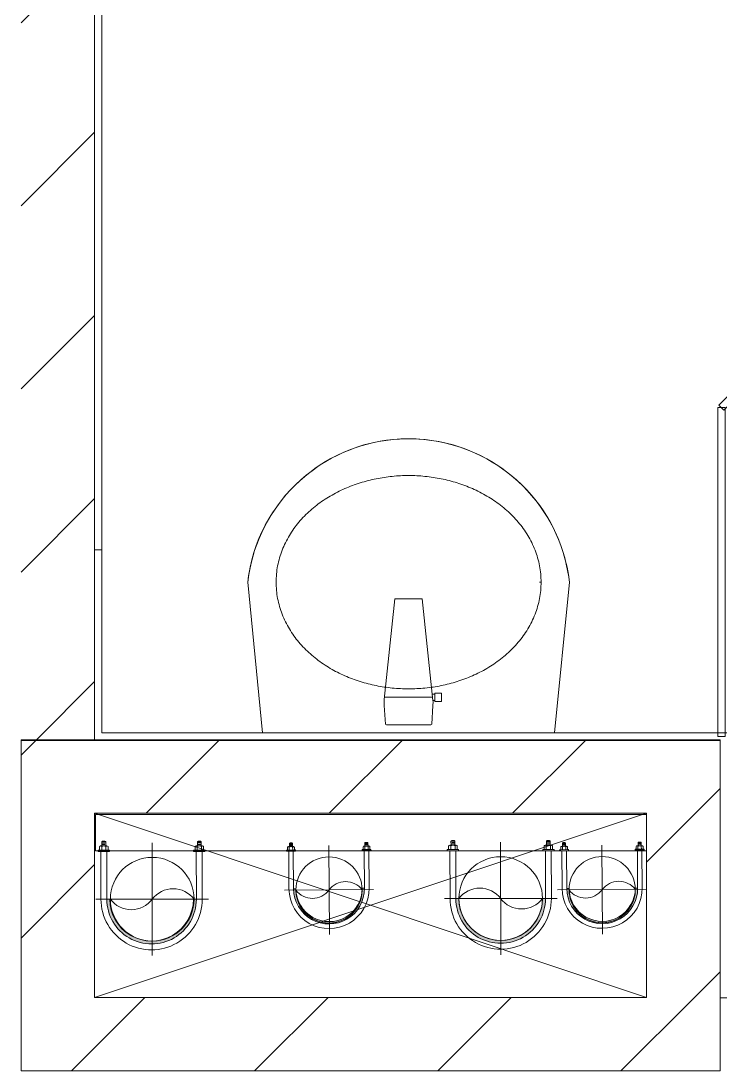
# Model space of a CAD drawing. Header units: millimetres. Extents: x 5356 to 209803, y -16346 to 109894.
# Drawn here: x 64053 to 65004, y 37737 to 39165 of the extents above; entities that cross this region are included whole.
import ezdxf

# ---------------------------------------------------------------- set-up
doc = ezdxf.new("R2010")
doc.units = ezdxf.units.MM
doc.linetypes.add('IMPORT-CENTER _3_', pattern=[10.16, 6.35, -1.27, 1.27, -1.27])
for name, color, linetype, lineweight in [('0-1', 7, 'Continuous', 5), ('0-2', 9, 'Continuous', 9), ('A-GLAZ-CURT-1', 9, 'Continuous', 9), ('A-WALL-1', 253, 'Continuous', 18), ('A-WALL-3', 113, 'Continuous', 18), ('A-WALL-PATT-1', 10, 'Continuous', 9), ('A-WALL-PATT-3', 111, 'Continuous', 9), ('G-IMPT', 8, 'Continuous', 9), ('G-IMPT-2', 8, 'IMPORT-CENTER _3_', 9), ('I-WALL-1', 253, 'Continuous', 18), ('M-EQPM', 50, 'Continuous', 9), ('P-SANR-FIXT-1', 9, 'Continuous', 9), ('P-SANR-FIXT-2', 221, 'Continuous', 9)]:
    doc.layers.add(name, color=color, linetype=linetype, lineweight=lineweight)
pattern_1 = [(0, (0, 0), (894.08, 223.52), [73.762, -596.798, 73.762, -596.798, -3576.32]), (0, (0, 0), (894.08, 223.52), [-1341.12, 73.762, -1267.358, 73.762, -596.798, -1564.64]), (0, (0, 0), (894.08, 223.52), [-3352.8, 73.762, -373.278, 73.762, -1043.838]), (120, (335.28, 111.76), (-640.614, 662.536), [73.762, -596.798, 73.762, -4173.118]), (120, (335.28, 111.76), (-640.614, 662.536), [-744.322, -596.798, 73.762, -1267.358, -2235.2]), (120, (335.28, 111.76), (-640.614, 662.536), [-2682.24, 73.762, -596.798, 73.762, -1490.878]), (120, (335.28, 111.76), (-640.614, 662.536), [-3426.562, -373.278, 73.762, -1043.838]), (240, (447.04, 558.8), (-253.466, -886.056), [73.762, -596.798, 73.762, -4173.118]), (240, (447.04, 558.8), (-253.466, -886.056), [-744.322, -596.798, 73.762, -1267.358, -2235.2]), (240, (447.04, 558.8), (-253.466, -886.056), [-2682.24, 73.762, -596.798, 73.762, -1490.878]), (240, (447.04, 558.8), (-253.466, -886.056), [-3426.562, -373.278, 73.762, -1043.838])]
pattern_2 = [(45, (0, 0), (-124.4508, 124.4508), [])]

# ---------------------------------------------------------------- blocks, each defined once
blk = doc.blocks.new('bonruatreo - Chậu rửa-401074-TKCS_MB ĐỊNH VỊ MỐC TỌA ĐỘ CÔNG TRÌNH')
at = {"layer": 'P-SANR-FIXT-1'}
for p, q in [((198.4, 0), (-198.4, 0)), ((165, 0), (-165, 0)), ((218.6, -205), (198.4, 0)), ((-198.4, 0), (-218.6, -205)), ((-180.6, -205), (-177.8, -205))]:
    blk.add_line(p, q, dxfattribs=at)
at = {"layer": 'P-SANR-FIXT-1', "flags": 128}
blk.add_lwpolyline([(218.6, -205), (217.4, -213.7), (215.9, -222.4), (214, -231), (211.8, -239.5), (209.3, -247.9), (206.4, -256.2), (203.2, -264.4), (199.6, -272.5), (195.8, -280.4), (191.6, -288.1), (187.1, -295.7), (182.3, -303.1), (177.3, -310.3), (171.9, -317.3), (166.3, -324.1), (160.4, -330.6), (154.2, -336.9), (147.8, -342.9), (141.2, -348.7), (134.3, -354.2), (127.3, -359.4), (120, -364.4), (112.5, -369), (104.9, -373.4), (97.1, -377.4), (89.1, -381.2), (81, -384.6), (72.7, -387.6), (64.4, -390.4), (55.9, -392.8), (47.3, -394.8), (38.7, -396.6), (30, -397.9), (21.3, -399), (12.5, -399.6), (3.7, -400), (-5.1, -399.9), (-13.9, -399.6), (-22.6, -398.8), (-31.4, -397.8), (-40.1, -396.3), (-48.7, -394.5), (-57.2, -392.4), (-65.7, -390), (-74, -387.2), (-82.2, -384.1), (-90.3, -380.6), (-98.3, -376.8), (-106.1, -372.7), (-113.7, -368.3), (-121.1, -363.6), (-128.4, -358.7), (-135.4, -353.4), (-142.2, -347.8), (-148.8, -342), (-155.2, -335.9), (-161.3, -329.6), (-167.2, -323), (-172.8, -316.2), (-178.1, -309.2), (-183.1, -302), (-187.8, -294.6), (-192.2, -287), (-196.4, -279.2), (-200.2, -271.3), (-203.7, -263.2), (-206.8, -255), (-209.7, -246.6), (-212.2, -238.2), (-214.3, -229.7), (-216.1, -221.1), (-217.6, -212.4), (-218.6, -205)], dxfattribs=at)
at = {"layer": 'P-SANR-FIXT-1'}
blk.add_arc((0, -180), 220, 186.525, 353.475, dxfattribs=at)
for points in [[(-180, -205), (-180, -197.6), (-178.6, -182.7), (-172.4, -161.2), (-162.5, -141.1), (-149.4, -123), (-133.8, -107), (-116.1, -93.4), (-96.9, -82.1), (-76.5, -73.2), (-55.2, -66.5), (-33.3, -62.1), (-11.2, -59.9), (11.1, -59.9), (33.3, -62.1), (55.2, -66.5), (76.5, -73.2), (96.9, -82.1), (116.1, -93.4), (133.8, -107.1), (149.5, -123), (162.5, -141.2), (172.4, -161.2), (178.6, -182.7), (180, -197.6), (180, -205)], [(180, -205), (180, -212.4), (178.6, -227.3), (172.4, -248.8), (162.5, -268.8), (149.5, -287), (133.8, -302.9), (116.1, -316.6), (96.9, -327.9), (76.5, -336.8), (55.2, -343.5), (33.3, -347.9), (11.1, -350.1), (-11.2, -350.1), (-33.3, -347.9), (-55.2, -343.5), (-76.5, -336.8), (-96.9, -327.9), (-116.1, -316.6), (-133.8, -303), (-149.4, -287), (-162.5, -268.9), (-172.4, -248.8), (-178.6, -227.3), (-180, -212.4), (-180, -205)]]:
    blk.add_open_spline(points, degree=3, dxfattribs=at)
at = {"layer": 'P-SANR-FIXT-2'}
for p, q in [((-33, -37.3), (-31.4, -12.2)), ((-30.2, -11), (30.2, -11)), ((31.4, -12.2), (33, -37.3)), ((-44.7, -42.8), (-35.6, -42.8)), ((-44.7, -54.2), (-44.7, -42.8)), ((-35.6, -54.2), (-44.7, -54.2)), ((-35.6, -42.8), (-35.6, -44.2)), ((-35.6, -44.2), (-33.1, -44.2)), ((-35.6, -44.2), (-35.6, -52.9)), ((-35.6, -52.9), (-35.6, -54.2)), ((-32.2, -52.9), (-35.6, -52.9)), ((-32.2, -52.9), (-33.1, -44.2)), ((32.7, -48.5), (-32.7, -48.5)), ((-18.5, -182.5), (-32.2, -52.9)), ((33, -45.4), (18.5, -182.5)), ((18.5, -182.5), (-18.5, -182.5))]:
    blk.add_line(p, q, dxfattribs=at)
for centre, radius, start, end in [((-30.1, -12.3), 1.3, 91.2278, 176.4003), ((30.1, -12.3), 1.3, 3.5997, 88.7722), ((5.5, -41.4), 38.7, 173.966, 184.1457), ((-5.5, -41.4), 38.7, 353.966, 6.034)]:
    blk.add_arc(centre, radius, start, end, dxfattribs=at)
blk = doc.blocks.new('System Panel - Glazed-580253-TKCS_MB ĐỊNH VỊ MỐC TỌA ĐỘ CÔNG TRÌNH')
at = {"layer": 'A-GLAZ-CURT-1'}
for p, q in [((352.2, 5), (-352.2, 5)), ((-352.2, 5), (-352.2, -5)), ((352.2, -5), (352.2, 5)), ((-352.2, -5), (352.2, -5))]:
    blk.add_line(p, q, dxfattribs=at)
blk = doc.blocks.new('System Panel - Glazed-1033572-TKCS_MB ĐỊNH VỊ MỐC TỌA ĐỘ CÔNG TRÌNH')
at = {"layer": 'A-GLAZ-CURT-1'}
for p, q in [((223.7, 5), (-223.7, 5)), ((-223.7, 5), (-223.7, -5)), ((223.7, -5), (223.7, 5)), ((-223.7, -5), (223.7, -5))]:
    blk.add_line(p, q, dxfattribs=at)
blk = doc.blocks.new('NCV_TKTC_TANG 1_rvt-1-TKCS_MB ĐỊNH VỊ MỐC TỌA ĐỘ CÔNG TRÌNH')
at = {"layer": 'A-WALL-PATT-1'}
h = blk.add_hatch(dxfattribs=at)
h.set_pattern_fill('FP_2', color=256, style=0, pattern_type=2)
h.set_pattern_definition(pattern_2)
h.paths.add_polyline_path([(64052.6, 38186.9), (64152.6, 38186.9), (64152.6, 40136.9), (64052.6, 40136.9), (64052.6, 38884.4)])
h = blk.add_hatch(dxfattribs=at)
h.set_pattern_fill('FP_4', color=256, style=0, pattern_type=2)
h.set_pattern_definition(pattern_1)
h.paths.add_polyline_path([(64162.6, 38186.9), (64162.6, 40137.8), (64152.6, 40137.8), (64152.6, 38186.9)])
h = blk.add_hatch(dxfattribs=at)
h.set_pattern_fill('FP_4', color=256, style=0, pattern_type=2)
h.set_pattern_definition(pattern_1)
h.paths.add_polyline_path([(65002.6, 37836.9), (65942.6, 37836.9), (65942.6, 37846.9), (65002.6, 37846.9)])
at = {"layer": 'A-WALL-1'}
for p, q in [((64152.6, 38186.9), (64152.6, 40136.9)), ((64052.6, 38186.9), (64152.6, 38186.9))]:
    blk.add_line(p, q, dxfattribs=at)
at = {"layer": 'I-WALL-1'}
for p, q in [((64152.6, 40137.8), (64152.6, 38186.9)), ((64162.6, 38196.9), (64162.6, 40127.8)), ((64152.6, 38186.9), (64162.6, 38186.9)), ((64380.8, 38196.9), (64162.6, 38196.9)), ((64162.6, 38186.9), (65002.6, 38186.9)), ((65012.6, 38196.9), (64777.6, 38196.9)), ((65002.6, 38186.9), (65002.6, 37846.9)), ((65002.6, 37846.9), (65002.6, 37836.9)), ((65002.6, 37836.9), (65852.6, 37836.9))]:
    blk.add_line(p, q, dxfattribs=at)
at = {"layer": 'A-GLAZ-CURT-1'}
for name, p, rotation in [('System Panel - Glazed-580253-TKCS_MB ĐỊNH VỊ MỐC TỌA ĐỘ CÔNG TRÌNH', (65253.2, 38888.3), 225.0000000000003), ('System Panel - Glazed-1033572-TKCS_MB ĐỊNH VỊ MỐC TỌA ĐỘ CÔNG TRÌNH', (65004.2, 38415.6), 270)]:
    blk.add_blockref(name, p, dxfattribs=dict(at, rotation=rotation))
at = {"layer": 'P-SANR-FIXT-1', "rotation": 180}
blk.add_blockref('bonruatreo - Chậu rửa-401074-TKCS_MB ĐỊNH VỊ MỐC TỌA ĐỘ CÔNG TRÌNH', (64579.2, 38196.9), dxfattribs=at)
blk = doc.blocks.new('TKTC_XREF_251221_MB TANG 1 - TKTC_XREF_260130_MB TANG 1_dwg_CUM U_DN100-4202115-TKCS_MB ĐỊNH VỊ MỐC TỌA ĐỘ CÔNG TRÌNH')
at = {"layer": 'G-IMPT'}
blk.add_hatch(color=256, dxfattribs=at).paths.add_polyline_path([(0, -61), (0, -57), (14.8, -55.1), (28.5, -49.4), (40.3, -40.3), (49.4, -28.5), (55.1, -14.8), (57, 0), (55.1, 14.8), (49.4, 28.5), (40.3, 40.3), (28.5, 49.4), (14.8, 55.1), (0, 57), (0, 61), (15.8, 58.9), (35.6, 48.9), (43.1, 43.1), (52.8, 30.5), (58.9, 15.8), (61, 0), (58.9, -15.8), (52.8, -30.5), (43.1, -43.1), (30.5, -52.8), (15.8, -58.9)])
for p, q in [((-79.1, 66.6), (-79.1, 63.4)), ((-76.6, 66.6), (-76.6, 63.4)), ((-74.6, 66.6), (-74.6, 63.4)), ((-72.7, 69.3), (-72.7, 60.7)), ((-66.9, 67.9), (-71.7, 67.9)), ((-66.9, 62.1), (-71.7, 62.1)), ((-65, 69), (0, 69)), ((-79.1, -63.4), (-79.1, -66.6)), ((-76.6, -63.4), (-76.6, -66.6)), ((-74.6, -63.4), (-74.6, -66.6)), ((-72.7, -60.7), (-72.7, -69.3)), ((-66.9, -62.1), (-71.7, -62.1)), ((-66.9, -67.9), (-71.7, -67.9)), ((-65, -69), (0, -69))]:
    blk.add_line(p, q, dxfattribs=at)
at = {"layer": 'G-IMPT', "flags": 128}
for points in [[(-66.9, 70.8), (-66.9, 72.7), (-65, 72.7), (-65, 57.3), (-66.9, 57.3), (-66.9, 59.2)], [(-72.7, 67.6), (-78.1, 67.6), (-78.1, 62.4), (-72.7, 62.4)], [(-71.7, 59.2), (-66.9, 59.2), (-66.9, 70.8), (-71.7, 70.8)], [(-65, 61), (0, 61), (0, 57)], [(-72.7, -62.4), (-78.1, -62.4), (-78.1, -67.6), (-72.7, -67.6)], [(-71.7, -70.8), (-66.9, -70.8), (-66.9, -59.2), (-71.7, -59.2)], [(-66.9, -59.2), (-66.9, -57.3), (-65, -57.3), (-65, -72.7), (-66.9, -72.7), (-66.9, -70.8)], [(-65, -61), (0, -61), (0, -57)]]:
    blk.add_lwpolyline(points, dxfattribs=at)
at = {"layer": 'G-IMPT'}
for centre, radius, start, end in [((-78.1, 66.6), 0.96, 90, 180), ((-78.1, 63.4), 0.96, 180, 270), ((-71.1, 69.3), 1.56, 112.6199, 247.3801), ((-67.9, 65), 4.8, 143.1301, 216.8699), ((-71.1, 60.7), 1.56, 112.6199, 247.3801), ((0, 0), 69, 270, 90), ((0, 0), 61, 270, 90), ((0, 0), 57, 270, 90), ((-78.1, -63.4), 0.96, 90, 180), ((-78.1, -66.6), 0.96, 180, 270), ((-71.1, -60.7), 1.56, 112.6199, 247.3801), ((-67.9, -65), 4.8, 143.1301, 216.8699), ((-71.1, -69.3), 1.56, 112.6199, 247.3801)]:
    blk.add_arc(centre, radius, start, end, dxfattribs=at)
blk = doc.blocks.new('TKTC_XREF_251221_MB TANG 1 - TKTC_XREF_260130_MB TANG 1_dwg_$cc-V297-TKCS_MB ĐỊNH VỊ MỐC TỌA ĐỘ CÔNG TRÌNH')
at = {"layer": 'G-IMPT'}
blk.add_circle((0, 0), 0.5, dxfattribs=at)
for centre, radius, start, end in [((0, 0), 0.5, 90, 270), ((0.188, 0.25), 0.313, 126.8699, 233.1301), ((-0.188, -0.25), 0.313, 306.8699, 53.1301)]:
    blk.add_arc(centre, radius, start, end, dxfattribs=at)
at = {"layer": 'G-IMPT-2'}
for p, q in [((0, -0.672), (0, 0.673)), ((-0.673, 0), (0.673, 0))]:
    blk.add_line(p, q, dxfattribs=at)
blk = doc.blocks.new('TKTC_XREF_251221_MB TANG 1 - TKTC_XREF_260130_MB TANG 1_dwg_$cc-4202122-TKCS_MB ĐỊNH VỊ MỐC TỌA ĐỘ CÔNG TRÌNH')
at = {"layer": 'G-IMPT'}
blk.add_circle((0, 0), 0.5, dxfattribs=at)
for centre, radius, start, end in [((0, 0), 0.5, 90, 270), ((0.188, 0.25), 0.313, 126.8699, 233.1301), ((-0.188, -0.25), 0.313, 306.8699, 53.1301)]:
    blk.add_arc(centre, radius, start, end, dxfattribs=at)
at = {"layer": 'G-IMPT-2'}
for p, q in [((0, -0.673), (0, 0.673)), ((-0.673, 0), (0.673, 0))]:
    blk.add_line(p, q, dxfattribs=at)
blk = doc.blocks.new('TKTC_XREF_251221_MB TANG 1 - TKTC_XREF_260130_MB TANG 1_dwg_CUM U_DN100-4202112-TKCS_MB ĐỊNH VỊ MỐC TỌA ĐỘ CÔNG TRÌNH')
at = {"layer": 'G-IMPT'}
blk.add_hatch(color=256, dxfattribs=at).paths.add_polyline_path([(0, 61), (0, 57), (14.8, 55.1), (28.5, 49.4), (40.3, 40.3), (49.4, 28.5), (55.1, 14.8), (57, 0), (55.1, -14.8), (49.4, -28.5), (40.3, -40.3), (28.5, -49.4), (14.8, -55.1), (0, -57), (0, -61), (15.8, -58.9), (30.5, -52.8), (43.1, -43.1), (52.8, -30.5), (58.9, -15.8), (61, 0), (58.9, 15.8), (52.8, 30.5), (43.1, 43.1), (30.5, 52.8), (15.8, 58.9)])
for p, q in [((-79.1, 66.6), (-79.1, 63.4)), ((-76.6, 66.6), (-76.6, 63.4)), ((-74.6, 66.6), (-74.6, 63.4)), ((-72.7, 69.3), (-72.7, 60.7)), ((-66.9, 67.9), (-71.7, 67.9)), ((-66.9, 62.1), (-71.7, 62.1)), ((-65, 69), (0, 69)), ((-79.1, -63.4), (-79.1, -66.6)), ((-76.6, -63.4), (-76.6, -66.6)), ((-74.6, -63.4), (-74.6, -66.6)), ((-72.7, -60.7), (-72.7, -69.3)), ((-66.9, -62.1), (-71.7, -62.1)), ((-66.9, -67.9), (-71.7, -67.9)), ((-65, -69), (0, -69))]:
    blk.add_line(p, q, dxfattribs=at)
at = {"layer": 'G-IMPT', "flags": 128}
for points in [[(-66.9, 70.8), (-66.9, 72.7), (-65, 72.7), (-65, 57.3), (-66.9, 57.3), (-66.9, 59.2)], [(-72.7, 67.6), (-78.1, 67.6), (-78.1, 62.4), (-72.7, 62.4)], [(-71.7, 59.2), (-66.9, 59.2), (-66.9, 70.8), (-71.7, 70.8)], [(-65, 61), (0, 61), (0, 57)], [(-65, -61), (0, -61), (0, -57)], [(-72.7, -62.4), (-78.1, -62.4), (-78.1, -67.6), (-72.7, -67.6)], [(-71.7, -70.8), (-66.9, -70.8), (-66.9, -59.2), (-71.7, -59.2)], [(-66.9, -59.2), (-66.9, -57.3), (-65, -57.3), (-65, -72.7), (-66.9, -72.7), (-66.9, -70.8)]]:
    blk.add_lwpolyline(points, dxfattribs=at)
at = {"layer": 'G-IMPT'}
for centre, radius, start, end in [((-78.1, 66.6), 0.96, 90, 180), ((-78.1, 63.4), 0.96, 180, 270), ((-71.1, 69.3), 1.56, 112.6199, 247.3801), ((-67.9, 65), 4.8, 143.1301, 216.8699), ((-71.1, 60.7), 1.56, 112.6199, 247.3801), ((0, 0), 69, 270, 90), ((0, 0), 61, 270, 90), ((0, 0), 57, 270, 90), ((-78.1, -63.4), 0.96, 90, 180), ((-78.1, -66.6), 0.96, 180, 270), ((-71.1, -60.7), 1.56, 112.6199, 247.3801), ((-67.9, -65), 4.8, 143.1301, 216.8699), ((-71.1, -69.3), 1.56, 112.6199, 247.3801)]:
    blk.add_arc(centre, radius, start, end, dxfattribs=at)
blk = doc.blocks.new('TKTC_XREF_251221_MB TANG 1 - TKTC_XREF_260130_MB TANG 1_dwg_$cc-V295-TKCS_MB ĐỊNH VỊ MỐC TỌA ĐỘ CÔNG TRÌNH')
at = {"layer": 'G-IMPT'}
blk.add_circle((0, 0), 0.5, dxfattribs=at)
for centre, radius, start, end in [((0, 0), 0.5, 90, 270), ((0.188, 0.25), 0.313, 126.8699, 233.1301), ((-0.188, -0.25), 0.313, 306.8699, 53.1301)]:
    blk.add_arc(centre, radius, start, end, dxfattribs=at)
at = {"layer": 'G-IMPT-2'}
for p, q in [((0, -0.673), (0, 0.673)), ((-0.673, 0), (0.673, 0))]:
    blk.add_line(p, q, dxfattribs=at)
blk = doc.blocks.new('TKTC_XREF_251221_MB TANG 1 - TKTC_XREF_260130_MB TANG 1_dwg_$cc-4202118-TKCS_MB ĐỊNH VỊ MỐC TỌA ĐỘ CÔNG TRÌNH')
at = {"layer": 'G-IMPT'}
blk.add_circle((0, 0), 0.5, dxfattribs=at)
for centre, radius, start, end in [((0, 0), 0.5, 90, 270), ((0.188, 0.25), 0.313, 126.8699, 233.1301), ((-0.188, -0.25), 0.313, 306.8699, 53.1301)]:
    blk.add_arc(centre, radius, start, end, dxfattribs=at)
at = {"layer": 'G-IMPT-2'}
for p, q in [((0, -0.673), (0, 0.673)), ((-0.673, 0), (0.673, 0))]:
    blk.add_line(p, q, dxfattribs=at)
blk = doc.blocks.new('TKTC_XREF_251221_MB TANG 1 - TKTC_XREF_260130_MB TANG 1_dwg-4202109-TKCS_MB ĐỊNH VỊ MỐC TỌA ĐỘ CÔNG TRÌNH')
at = {"layer": 'G-IMPT', "flags": 128}
blk.add_lwpolyline([(-138249, -363309.8), (-138998.1, -363309.8), (-138997.8, -363260.6), (-138249, -363260.6)], dxfattribs=at)
for name, p, xscale, yscale, zscale, rotation in [('TKTC_XREF_251221_MB TANG 1 - TKTC_XREF_260130_MB TANG 1_dwg_CUM U_DN100-4202112-TKCS_MB ĐỊNH VỊ MỐC TỌA ĐỘ CÔNG TRÌNH', (-138921.7, -363375.7), 0.9975000000000005, 0.9975000000000005, 0.9975000000000005, 270.0467435561337), ('TKTC_XREF_251221_MB TANG 1 - TKTC_XREF_260130_MB TANG 1_dwg_CUM U_DN100-4202112-TKCS_MB ĐỊNH VỊ MỐC TỌA ĐỘ CÔNG TRÌNH', (-138447.4, -363374.8), 0.9974999999999966, 0.9974999999999966, 0.9974999999999966, 270.0467435564909), ('TKTC_XREF_251221_MB TANG 1 - TKTC_XREF_260130_MB TANG 1_dwg_$cc-V295-TKCS_MB ĐỊNH VỊ MỐC TỌA ĐỘ CÔNG TRÌNH', (-138920.8, -363375.7), 113.7150000000092, 113.7150000000092, 113.7150000000092, 90.04476088158539), ('TKTC_XREF_251221_MB TANG 1 - TKTC_XREF_260130_MB TANG 1_dwg_$cc-4202118-TKCS_MB ĐỊNH VỊ MỐC TỌA ĐỘ CÔNG TRÌNH', (-138680.6, -363363.1), 90.00000000005132, 90.00000000005132, 90.00000000005132, 90.41977899777609), ('TKTC_XREF_251221_MB TANG 1 - TKTC_XREF_260130_MB TANG 1_dwg_$cc-V297-TKCS_MB ĐỊNH VỊ MỐC TỌA ĐỘ CÔNG TRÌNH', (-138309.5, -363362.7), 90.00000000005132, 90.00000000005132, 90.00000000005132, 90.41977899777609)]:
    blk.add_blockref(name, p, dxfattribs=dict(xscale=xscale, yscale=yscale, zscale=zscale, rotation=rotation))
at = {"extrusion": (0, 0, -1)}
for name, p, xscale, yscale, zscale, rotation in [('TKTC_XREF_251221_MB TANG 1 - TKTC_XREF_260130_MB TANG 1_dwg_CUM U_DN100-4202115-TKCS_MB ĐỊNH VỊ MỐC TỌA ĐỘ CÔNG TRÌNH', (138680.6, -363361.2), 0.7894736842105256, 0.7894736842105256, -0.7894736842105254, 269.580221000629), ('TKTC_XREF_251221_MB TANG 1 - TKTC_XREF_260130_MB TANG 1_dwg_$cc-4202122-TKCS_MB ĐỊNH VỊ MỐC TỌA ĐỘ CÔNG TRÌNH', (138447.4, -363374.8), 113.7150000000092, 113.7150000000092, -113.7150000000092, 89.95325644590794), ('TKTC_XREF_251221_MB TANG 1 - TKTC_XREF_260130_MB TANG 1_dwg_CUM U_DN100-4202115-TKCS_MB ĐỊNH VỊ MỐC TỌA ĐỘ CÔNG TRÌNH', (138309.5, -363360.8), 0.7894736842105256, 0.7894736842105256, -0.7894736842105254, 269.580221000629)]:
    blk.add_blockref(name, p, dxfattribs=dict(at, xscale=xscale, yscale=yscale, zscale=zscale, rotation=rotation))
blk = doc.blocks.new('TKTC_XREF_251221_MB TANG 1 - TKTC_XREF_251221_MB TANG 1-2038492-TKCS_MB ĐỊNH VỊ MỐC TỌA ĐỘ CÔNG TRÌNH')
blk.add_blockref('TKTC_XREF_251221_MB TANG 1 - TKTC_XREF_260130_MB TANG 1_dwg-4202109-TKCS_MB ĐỊNH VỊ MỐC TỌA ĐỘ CÔNG TRÌNH', (169499.1, 384109.7))

msp = doc.modelspace()

# ---------------------------------------------------------------- hatches: boundary and pattern name
at = {"layer": 'A-WALL-PATT-3'}
h = msp.add_hatch(dxfattribs=at)
h.set_pattern_fill('FP_1', color=256, style=0, pattern_type=2)
h.set_pattern_definition(pattern_2)
h.paths.add_polyline_path([(65002.6, 38087.8), (65002.6, 38187.8), (64052.6, 38187.8), (64052.6, 38087.8), (64902.6, 38087.8)])
h = msp.add_hatch(dxfattribs=at)
h.set_pattern_fill('FP_1', color=256, style=0, pattern_type=2)
h.set_pattern_definition(pattern_2)
h.paths.add_polyline_path([(64152.6, 37737.4), (64152.6, 38087.8), (64052.6, 38087.8), (64052.6, 37737.4), (64062.5, 37737.4)])
h = msp.add_hatch(dxfattribs=at)
h.set_pattern_fill('FP_1', color=256, style=0, pattern_type=2)
h.set_pattern_definition(pattern_2)
h.paths.add_polyline_path([(64902.6, 37837.4), (65002.6, 37837.4), (65002.6, 38087.8), (64902.6, 38087.8), (64902.6, 37898.1)])
h = msp.add_hatch(dxfattribs=at)
h.set_pattern_fill('FP_1', color=256, style=0, pattern_type=2)
h.set_pattern_definition(pattern_2)
h.paths.add_polyline_path([(65002.6, 37737.4), (65002.6, 37837.4), (64152.6, 37837.4), (64152.6, 37737.4), (64667.7, 37737.4)])

# ---------------------------------------------------------------- linework, layer by layer
at = {"layer": '0-2'}
for p, q in [((64152.6, 38087.8), (64512, 37967.8)), ((64508.9, 37956.3), (64902.6, 38087.8)), ((64515, 37966.8), (64902.6, 37837.4)), ((64464.1, 37941.4), (64503.6, 37954.6)), ((64503.6, 37954.6), (64507.1, 37955.7)), ((64152.6, 37837.4), (64458.2, 37939.4)), ((64459.2, 37939.7), (64462.5, 37940.8))]:
    msp.add_line(p, q, dxfattribs=at)
at = {"layer": 'A-WALL-3'}
for p, q in [((65002.6, 38187.8), (64052.6, 38187.8)), ((64052.6, 38187.8), (64052.6, 37737.4)), ((65002.6, 37737.4), (65002.6, 38187.8)), ((64152.6, 38087.8), (64902.6, 38087.8)), ((64152.6, 37837.4), (64152.6, 38087.8)), ((64902.6, 38087.8), (64902.6, 37837.4)), ((64902.6, 37837.4), (64152.6, 37837.4)), ((64052.6, 37737.4), (65002.6, 37737.4))]:
    msp.add_line(p, q, dxfattribs=at)

# ---------------------------------------------------------------- block references
at = {"layer": '0-1'}
msp.add_blockref('NCV_TKTC_TANG 1_rvt-1-TKCS_MB ĐỊNH VỊ MỐC TỌA ĐỘ CÔNG TRÌNH', (0, 0), dxfattribs=at)
at = {"layer": 'M-EQPM'}
msp.add_blockref('TKTC_XREF_251221_MB TANG 1 - TKTC_XREF_251221_MB TANG 1-2038492-TKCS_MB ĐỊNH VỊ MỐC TỌA ĐỘ CÔNG TRÌNH', (33652.6, 17236.9), dxfattribs=at)

doc.saveas('drawing.dxf')
